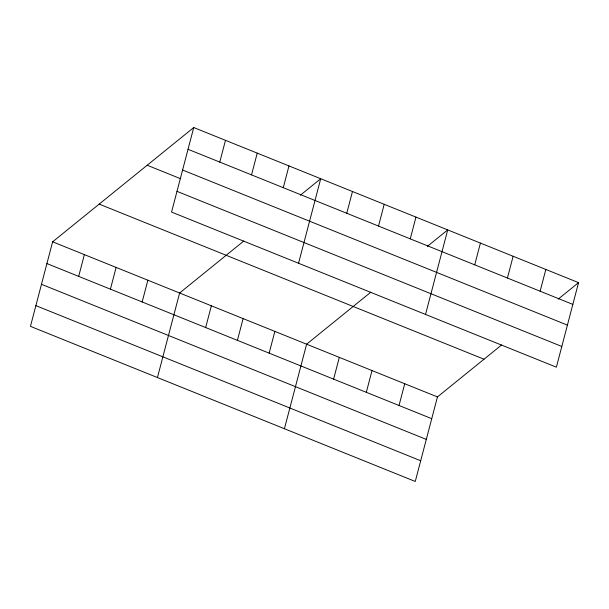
<?xml version="1.0" encoding="UTF-8"?>
<svg xmlns="http://www.w3.org/2000/svg" width="609" height="609" viewBox="0 0 609 609"><rect width="100%" height="100%" fill="white"/><g stroke="black" fill="none" stroke-linecap="round" stroke-linejoin="round"><path stroke-width="0.91" d="M193.738 127.532L171.555 212.069L556.375 367.181L578.55 282.637L193.738 127.532L52.625 241.819L30.45 326.363L415.262 481.468L437.445 396.931L501.649 344.93M78.668 276.372L84.377 254.615M110.412 289.168L116.121 267.412M142.163 301.965L147.873 280.209M157.442 377.542L179.617 293.005L243.821 241.004M219.773 162.085L225.482 140.329M205.659 327.558L211.361 305.802M251.525 174.882L257.234 153.125M237.403 340.355L243.113 318.598M283.269 187.679L288.978 165.922M269.148 353.151L274.857 331.395M298.547 263.255L320.722 178.719L300.351 195.215M284.426 428.728L306.609 344.192L370.812 292.191M346.765 213.272L352.474 191.515M333.61 379.133L339.312 357.376M378.509 226.068L384.218 204.312M366.313 392.318L372.023 370.561M410.26 238.865L415.97 217.108M399.024 405.503L404.734 383.746M425.531 314.442L447.714 229.905L427.343 246.401M474.716 264.846L480.425 243.09M507.426 278.024L513.128 256.275M540.13 291.209L545.839 269.452M558.179 299.141L578.55 282.637M188.029 149.289L572.841 304.393M182.593 170.01L567.405 325.115M147.172 165.245L180.683 178.757M176.991 191.355L561.81 346.46M99.191 204.106L484.01 359.211M52.625 241.819L437.445 396.931M46.923 263.575L431.735 418.68M41.488 284.296L426.3 439.401M35.885 305.642L420.697 460.747"/></g></svg>
